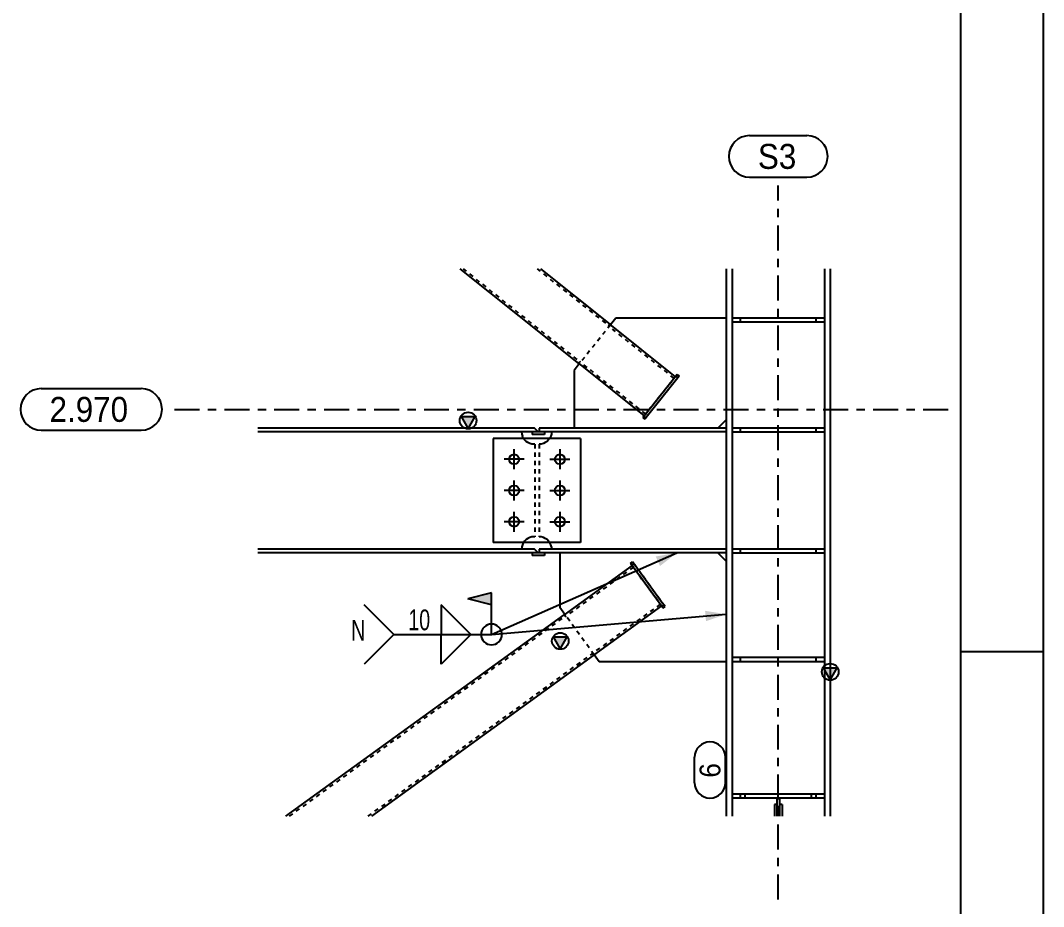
# Model space of a CAD drawing. Header units: millimetres. Extents: x 0 to 594, y 0 to 420.
# Drawn here: x 471 to 594, y 179.3 to 285.8 of the extents above; entities that cross this region are included whole.
import ezdxf

# ---------------------------------------------------------------- set-up
doc = ezdxf.new("R2010")
doc.units = ezdxf.units.MM
doc.header["$MEASUREMENT"] = 0
for name, pattern in [('XKITLINE00', [0]), ('XKITLINE03', [6, 3, -1, 1, -1]), ('XKITLINE04', [3, 0.5, -0.5, 0.5, -0.5, 0.5, -0.5])]:
    doc.linetypes.add(name, pattern=pattern)
for name, color, linetype in [('grid', 7, 'Continuous'), ('mark', 7, 'Continuous'), ('part1', 7, 'Continuous'), ('weld', 7, 'Continuous')]:
    doc.layers.add(name, color=color, linetype=linetype)
doc.styles.add('STYLE_1', font='ARIAL.TTF', dxfattribs={"height": 0.2})
doc.styles.add('STYLE_3', font='ARIAL.TTF', dxfattribs={"height": 0.2})

# ---------------------------------------------------------------- blocks, each defined once
blk = doc.blocks.new('*D0')
at = {"color": 1, "linetype": 'XKITLINE00'}
blk.add_line((594, 0), (594, 420), dxfattribs=at)
at = {"color": 0, "linetype": 'XKITLINE00'}
for p, q in [((584, 410), (584, 10)), ((584.01, 209.98), (593.97, 209.98))]:
    blk.add_line(p, q, dxfattribs=at)
blk = doc.blocks.new('*D1124')
at = {"layer": 'weld', "color": 1, "linetype": 'XKITLINE00'}
for p, q in [((554.06, 1351.19), (576.35, 1360.99)), ((554.06, 1356.19), (551.2, 1355.47)), ((554.06, 1354.76), (551.2, 1355.47)), ((554.06, 1351.19), (554.06, 1356.19)), ((542.31, 1351.19), (538.74, 1354.76)), ((551.59, 1351.19), (548.02, 1354.76)), ((548.02, 1354.76), (548.02, 1351.19)), ((554.06, 1351.19), (582.28, 1353.62)), ((542.31, 1351.19), (538.74, 1347.62)), ((542.31, 1351.19), (554.06, 1351.19)), ((548.02, 1351.19), (551.59, 1351.19)), ((548.02, 1351.19), (551.59, 1351.19)), ((551.59, 1351.19), (548.02, 1347.62)), ((548.02, 1347.62), (548.02, 1351.19))]:
    blk.add_line(p, q, dxfattribs=at)
for start, end in [(90, -90), (-90, 90)]:
    blk.add_arc((554.06, 1351.19), 1.25, start, end, dxfattribs=at)
at = {"layer": 'weld', "color": 1}
for points in [[(576.35, 1360.99), (574.32, 1359.41), (576.35, 1360.99), (573.81, 1360.56)], [(554.06, 1354.76), (551.2, 1355.47), (554.06, 1354.76), (554.06, 1356.19)], [(582.28, 1353.62), (579.85, 1352.78), (582.28, 1353.62), (579.74, 1354.03)]]:
    blk.add_solid(points, dxfattribs=at)
at = {"layer": 'weld', "color": 1, "style": 'STYLE_3', "width": 0.675}
for s, p in [('10', (544.06, 1351.69)), ('N', (537.19, 1350.44))]:
    blk.add_text(s, height=2.5, dxfattribs=at).set_placement(p)
blk = doc.blocks.new('*D1125')
at = {"layer": 'part1', "color": 0, "linetype": 'XKITLINE00'}
for p, q in [((594.08, 1389.21), (582.98, 1389.21)), ((582.98, 1389.21), (582.98, 1388.71)), ((594.08, 1388.71), (582.98, 1388.71)), ((594.08, 1389.21), (594.08, 1388.71))]:
    blk.add_line(p, q, dxfattribs=at)
at = {"layer": 'part1', "color": 2, "linetype": 'XKITLINE04'}
for p, q in [((583.98, 1388.71), (583.98, 1389.21)), ((593.08, 1388.71), (593.08, 1389.21))]:
    blk.add_line(p, q, dxfattribs=at)
blk = doc.blocks.new('*D1126')
at = {"layer": 'part1', "color": 2, "linetype": 'XKITLINE04'}
for p, q in [((594.08, 1389.21), (582.98, 1389.21)), ((582.98, 1389.21), (582.98, 1388.71)), ((594.08, 1388.71), (582.98, 1388.71)), ((583.98, 1388.71), (583.98, 1389.21)), ((593.08, 1388.71), (593.08, 1389.21)), ((594.08, 1389.21), (594.08, 1388.71))]:
    blk.add_line(p, q, dxfattribs=at)
blk = doc.blocks.new('*D1127')
at = {"layer": 'grid', "color": 4, "linetype": 'XKITLINE00'}
for p, q in [((585.09, 1411.15), (591.98, 1411.15)), ((585.09, 1406.15), (591.98, 1406.15))]:
    blk.add_line(p, q, dxfattribs=at)
at = {"layer": 'grid', "color": 4, "linetype": 'XKITLINE03'}
blk.add_line((588.53, 1319.34), (588.53, 1405.15), dxfattribs=at)
at = {"layer": 'grid', "color": 4, "linetype": 'XKITLINE00'}
for centre, start, end in [((585.09, 1408.65), 90, -90), ((591.98, 1408.65), -90, 90)]:
    blk.add_arc(centre, 2.5, start, end, dxfattribs=at)
at = {"layer": 'grid', "color": 4, "style": 'STYLE_1', "width": 0.9}
blk.add_text('S3', height=3, dxfattribs=at).set_placement((586.09, 1407.15))
blk = doc.blocks.new('*D1128')
at = {"layer": 'mark', "color": 1, "linetype": 'XKITLINE00'}
for p, q in [((578.48, 1333.37), (578.48, 1336.43)), ((582.18, 1333.37), (582.18, 1336.43))]:
    blk.add_line(p, q, dxfattribs=at)
for centre, start, end in [((580.33, 1336.43), 0, 180), ((580.33, 1333.37), 180, 0)]:
    blk.add_arc(centre, 1.85, start, end, dxfattribs=at)
at = {"layer": 'mark', "color": 1, "style": 'STYLE_1', "width": 0.9}
blk.add_text('6', height=2.5, rotation=90.0002, dxfattribs=at).set_placement((581.58, 1333.97))
blk = doc.blocks.new('*D1129')
at = {"layer": 'part1', "color": 0, "linetype": 'XKITLINE00'}
for p, q in [((582.28, 1395.15), (582.28, 1329.34)), ((582.98, 1395.15), (582.98, 1329.34)), ((594.08, 1395.15), (594.08, 1329.34)), ((594.78, 1395.15), (594.78, 1329.34)), ((594.78, 1345.79), (593.98, 1347.19)), ((593.98, 1347.19), (595.58, 1347.19)), ((595.58, 1347.19), (594.78, 1345.79))]:
    blk.add_line(p, q, dxfattribs=at)
blk.add_circle((594.78, 1346.69), 1, dxfattribs=at)
at = {"layer": 'part1', "color": 0}
blk.add_solid([(593.98, 1347.19), (595.58, 1347.19), (593.98, 1347.19), (594.78, 1345.79)], dxfattribs=at)
blk = doc.blocks.new('*D1130')
at = {"layer": 'part1', "color": 0, "linetype": 'XKITLINE00'}
for p, q in [((588.37, 1330.74), (588.07, 1330.74)), ((588.07, 1330.74), (588.07, 1329.34)), ((588.37, 1330.74), (588.37, 1329.34))]:
    blk.add_line(p, q, dxfattribs=at)
blk = doc.blocks.new('*D1131')
at = {"layer": 'part1', "color": 0, "linetype": 'XKITLINE00'}
for p, q in [((589, 1330.74), (588.7, 1330.74)), ((588.7, 1330.74), (588.7, 1329.34)), ((589, 1330.74), (589, 1329.34))]:
    blk.add_line(p, q, dxfattribs=at)
blk = doc.blocks.new('*D1132')
at = {"layer": 'part1', "color": 2, "linetype": 'XKITLINE04'}
for p, q in [((588.38, 1331.49), (588.38, 1331.49)), ((588.38, 1331.49), (588.38, 1331.49)), ((588.38, 1331.49), (588.68, 1331.49)), ((588.38, 1331.49), (588.68, 1331.49)), ((588.68, 1331.49), (588.68, 1331.49)), ((588.38, 1330.49), (588.68, 1330.49))]:
    blk.add_line(p, q, dxfattribs=at)
at = {"layer": 'part1', "color": 0, "linetype": 'XKITLINE00'}
for p, q in [((588.38, 1331.49), (588.38, 1329.34)), ((588.68, 1331.49), (588.68, 1329.34)), ((588.38, 1330.37), (588.68, 1330.37))]:
    blk.add_line(p, q, dxfattribs=at)
blk = doc.blocks.new('*D1133')
at = {"layer": 'part1', "color": 2, "linetype": 'XKITLINE04'}
for p, q in [((582.98, 1331.99), (582.98, 1331.49)), ((594.08, 1331.99), (582.98, 1331.99)), ((594.08, 1331.49), (582.98, 1331.49)), ((583.98, 1331.49), (583.98, 1331.99)), ((593.08, 1331.49), (593.08, 1331.99)), ((594.08, 1331.99), (594.08, 1331.49))]:
    blk.add_line(p, q, dxfattribs=at)
blk = doc.blocks.new('*D1134')
at = {"layer": 'part1', "color": 0, "linetype": 'XKITLINE00'}
for p, q in [((592.52, 1331.99), (582.98, 1331.99)), ((582.98, 1331.99), (582.98, 1331.49)), ((594.08, 1331.49), (582.98, 1331.49)), ((584.54, 1331.49), (584.54, 1331.99)), ((594.08, 1331.99), (592.52, 1331.99)), ((592.52, 1331.49), (592.52, 1331.99)), ((594.08, 1331.99), (594.08, 1331.49))]:
    blk.add_line(p, q, dxfattribs=at)
at = {"layer": 'part1', "color": 2, "linetype": 'XKITLINE04'}
for p, q in [((592.52, 1331.49), (582.98, 1331.49)), ((583.98, 1331.49), (583.98, 1331.99)), ((593.08, 1331.49), (593.08, 1331.99))]:
    blk.add_line(p, q, dxfattribs=at)
blk = doc.blocks.new('*D1135')
at = {"layer": 'part1', "color": 0, "linetype": 'XKITLINE00'}
for p, q in [((594.08, 1375.99), (582.98, 1375.99)), ((582.98, 1375.99), (582.98, 1375.49)), ((594.08, 1375.49), (582.98, 1375.49)), ((594.08, 1375.99), (594.08, 1375.49))]:
    blk.add_line(p, q, dxfattribs=at)
at = {"layer": 'part1', "color": 2, "linetype": 'XKITLINE04'}
for p, q in [((583.98, 1375.49), (583.98, 1375.99)), ((593.08, 1375.49), (593.08, 1375.99))]:
    blk.add_line(p, q, dxfattribs=at)
blk = doc.blocks.new('*D1136')
at = {"layer": 'part1', "color": 2, "linetype": 'XKITLINE04'}
for p, q in [((594.08, 1375.99), (582.98, 1375.99)), ((582.98, 1375.99), (582.98, 1375.49)), ((594.08, 1375.49), (582.98, 1375.49)), ((583.98, 1375.49), (583.98, 1375.99)), ((593.08, 1375.49), (593.08, 1375.99)), ((594.08, 1375.99), (594.08, 1375.49))]:
    blk.add_line(p, q, dxfattribs=at)
blk = doc.blocks.new('*D1137')
at = {"layer": 'part1', "color": 0, "linetype": 'XKITLINE00'}
for p, q in [((594.08, 1361.44), (582.98, 1361.44)), ((582.98, 1361.44), (582.98, 1360.94)), ((594.08, 1360.94), (582.98, 1360.94)), ((594.08, 1361.44), (594.08, 1360.94))]:
    blk.add_line(p, q, dxfattribs=at)
at = {"layer": 'part1', "color": 2, "linetype": 'XKITLINE04'}
for p, q in [((583.98, 1360.94), (583.98, 1361.44)), ((593.08, 1360.94), (593.08, 1361.44))]:
    blk.add_line(p, q, dxfattribs=at)
blk = doc.blocks.new('*D1138')
at = {"layer": 'part1', "color": 2, "linetype": 'XKITLINE04'}
for p, q in [((594.08, 1361.44), (582.98, 1361.44)), ((582.98, 1361.44), (582.98, 1360.94)), ((594.08, 1360.94), (582.98, 1360.94)), ((583.98, 1360.94), (583.98, 1361.44)), ((593.08, 1360.94), (593.08, 1361.44)), ((594.08, 1361.44), (594.08, 1360.94))]:
    blk.add_line(p, q, dxfattribs=at)
blk = doc.blocks.new('*D1139')
at = {"layer": 'part1', "color": 0, "linetype": 'XKITLINE00'}
for p, q in [((594.08, 1348.41), (582.98, 1348.41)), ((582.98, 1348.41), (582.98, 1347.91)), ((594.08, 1348.41), (594.08, 1347.91)), ((594.08, 1347.91), (582.98, 1347.91))]:
    blk.add_line(p, q, dxfattribs=at)
at = {"layer": 'part1', "color": 2, "linetype": 'XKITLINE04'}
for p, q in [((583.98, 1347.91), (583.98, 1348.41)), ((593.08, 1347.91), (593.08, 1348.41))]:
    blk.add_line(p, q, dxfattribs=at)
blk = doc.blocks.new('*D1140')
at = {"layer": 'part1', "color": 2, "linetype": 'XKITLINE04'}
for p, q in [((594.08, 1348.41), (582.98, 1348.41)), ((582.98, 1348.41), (582.98, 1347.91)), ((583.98, 1347.91), (583.98, 1348.41)), ((593.08, 1347.91), (593.08, 1348.41)), ((594.08, 1348.41), (594.08, 1347.91)), ((594.08, 1347.91), (582.98, 1347.91))]:
    blk.add_line(p, q, dxfattribs=at)
blk = doc.blocks.new('*D1141')
at = {"layer": 'grid', "color": 4, "linetype": 'XKITLINE00'}
for p, q in [((499.93, 1380.74), (511.95, 1380.74)), ((499.93, 1375.74), (511.95, 1375.74))]:
    blk.add_line(p, q, dxfattribs=at)
at = {"layer": 'grid', "color": 4, "linetype": 'XKITLINE03'}
blk.add_line((515.95, 1378.24), (609.89, 1378.24), dxfattribs=at)
at = {"layer": 'grid', "color": 4, "linetype": 'XKITLINE00'}
for centre, start, end in [((499.93, 1378.24), 90, -90), ((511.95, 1378.24), -90, 90)]:
    blk.add_arc(centre, 2.5, start, end, dxfattribs=at)
at = {"layer": 'grid', "color": 4, "style": 'STYLE_1', "width": 0.9}
blk.add_text('2.970', height=3, dxfattribs=at).set_placement((500.93, 1376.74))
blk = doc.blocks.new('*D1142')
at = {"layer": 'part1', "color": 0, "linetype": 'XKITLINE00'}
for p, q in [((558.93, 1375.54), (558.93, 1375.24)), ((560.43, 1375.54), (558.93, 1375.54)), ((560.43, 1375.24), (558.93, 1375.24)), ((560.43, 1375.54), (560.43, 1375.24))]:
    blk.add_line(p, q, dxfattribs=at)
blk = doc.blocks.new('*D1143')
at = {"layer": 'part1', "color": 0, "linetype": 'XKITLINE00'}
for p, q in [((550.24, 1395.15), (564.53, 1383.76)), ((559.95, 1395.15), (568.3, 1388.49)), ((568.3, 1388.49), (568.28, 1388.47)), ((576.18, 1382.17), (568.28, 1388.47)), ((564.53, 1383.76), (564.55, 1383.78)), ((572.44, 1377.48), (564.55, 1383.78))]:
    blk.add_line(p, q, dxfattribs=at)
at = {"layer": 'part1', "color": 2, "linetype": 'XKITLINE04'}
for p, q in [((550.64, 1395.15), (564.68, 1383.95)), ((559.54, 1395.15), (568.14, 1388.29)), ((568.28, 1388.47), (568.13, 1388.27)), ((568.13, 1388.27), (568.14, 1388.29)), ((568.13, 1388.27), (568.14, 1388.29)), ((576.02, 1381.97), (568.13, 1388.27)), ((564.53, 1383.76), (564.55, 1383.78)), ((564.7, 1383.97), (564.55, 1383.78)), ((564.68, 1383.95), (564.7, 1383.97)), ((564.68, 1383.95), (564.7, 1383.97)), ((572.6, 1377.68), (564.7, 1383.97)), ((576.18, 1382.17), (572.44, 1377.48)), ((575.92, 1381.84), (575.33, 1381.1)), ((576.02, 1381.97), (576.02, 1381.97)), ((576.17, 1382.16), (576.18, 1382.17)), ((574.89, 1380.56), (573.53, 1378.84)), ((575.47, 1381.28), (574.85, 1380.5)), ((574.89, 1380.56), (574.92, 1380.59)), ((573.71, 1379.07), (573.09, 1378.29)), ((572.7, 1377.81), (572.44, 1377.48)), ((572.6, 1377.68), (572.6, 1377.68)), ((573.15, 1378.38), (572.67, 1377.76)), ((572.44, 1377.48), (572.45, 1377.49))]:
    blk.add_line(p, q, dxfattribs=at)
blk = doc.blocks.new('*D1144')
at = {"layer": 'part1', "color": 0, "linetype": 'XKITLINE00'}
for p, q in [((569, 1389.21), (568.36, 1388.4)), ((582.28, 1389.21), (569, 1389.21)), ((564.62, 1383.72), (563.98, 1382.91)), ((563.98, 1382.91), (563.98, 1375.99)), ((582.28, 1376.99), (581.28, 1375.99))]:
    blk.add_line(p, q, dxfattribs=at)
at = {"layer": 'part1', "color": 2, "linetype": 'XKITLINE04'}
for p, q in [((582.28, 1389.21), (582.28, 1376.99)), ((568.36, 1388.4), (564.62, 1383.72)), ((581.28, 1375.99), (563.98, 1375.99))]:
    blk.add_line(p, q, dxfattribs=at)
blk = doc.blocks.new('*D1145')
at = {"layer": 'part1', "color": 2, "linetype": 'XKITLINE04'}
for p, q in [((576.38, 1382.42), (572.25, 1377.24)), ((576.61, 1382.23), (572.48, 1377.05)), ((576.23, 1382.23), (576.47, 1382.05)), ((576.38, 1382.42), (576.61, 1382.23)), ((572.25, 1377.24), (572.48, 1377.05)), ((572.39, 1377.42), (572.63, 1377.23))]:
    blk.add_line(p, q, dxfattribs=at)
blk = doc.blocks.new('*D1146')
at = {"layer": 'part1', "color": 0, "linetype": 'XKITLINE00'}
for p, q in [((576.38, 1382.42), (572.25, 1377.24)), ((576.61, 1382.23), (572.48, 1377.05)), ((576.23, 1382.23), (576.47, 1382.05)), ((576.38, 1382.42), (576.61, 1382.23)), ((572.25, 1377.24), (572.48, 1377.05)), ((572.39, 1377.42), (572.63, 1377.23))]:
    blk.add_line(p, q, dxfattribs=at)
at = {"layer": 'part1', "color": 2, "linetype": 'XKITLINE04'}
for p, q in [((572.39, 1377.42), (572.25, 1377.24)), ((572.63, 1377.23), (572.48, 1377.05))]:
    blk.add_line(p, q, dxfattribs=at)
blk = doc.blocks.new('*D1147')
at = {"layer": 'part1', "color": 0, "linetype": 'XKITLINE00'}
for p, q in [((551.25, 1375.99), (550.45, 1377.39)), ((550.45, 1377.39), (552.05, 1377.39)), ((552.05, 1377.39), (551.25, 1375.99)), ((559.23, 1375.99), (525.95, 1375.99)), ((558.93, 1375.54), (525.95, 1375.54)), ((557.68, 1375.54), (557.71, 1375.28)), ((557.71, 1375.28), (557.77, 1375.03)), ((559.68, 1375.54), (559.23, 1375.99)), ((557.88, 1374.79), (557.77, 1375.03)), ((557.92, 1374.74), (557.88, 1374.79)), ((557.71, 1361.7), (557.68, 1361.44)), ((557.77, 1361.95), (557.71, 1361.7)), ((557.88, 1362.19), (557.77, 1361.95)), ((557.92, 1362.24), (557.88, 1362.19)), ((559.23, 1361.44), (525.95, 1361.44)), ((558.93, 1360.99), (525.95, 1360.99)), ((559.68, 1360.99), (559.23, 1361.44))]:
    blk.add_line(p, q, dxfattribs=at)
at = {"layer": 'part1', "color": 2, "linetype": 'XKITLINE04'}
for p, q in [((559.68, 1375.54), (557.68, 1375.54)), ((558.03, 1374.58), (557.92, 1374.74)), ((558.22, 1374.39), (558.03, 1374.58)), ((558.43, 1374.24), (558.22, 1374.39)), ((558.67, 1374.13), (558.43, 1374.24)), ((558.92, 1374.06), (558.67, 1374.13)), ((559.18, 1374.04), (558.92, 1374.06)), ((559.28, 1374.04), (559.18, 1374.04)), ((559.28, 1374.04), (559.28, 1362.94)), ((558.67, 1362.85), (558.43, 1362.74)), ((558.92, 1362.92), (558.67, 1362.85)), ((559.18, 1362.94), (558.92, 1362.92)), ((559.28, 1362.94), (559.18, 1362.94)), ((558.03, 1362.4), (557.92, 1362.24)), ((558.22, 1362.59), (558.03, 1362.4)), ((558.43, 1362.74), (558.22, 1362.59)), ((557.68, 1361.44), (525.95, 1361.44)), ((559.68, 1360.99), (558.93, 1360.99))]:
    blk.add_line(p, q, dxfattribs=at)
at = {"layer": 'part1', "color": 0, "linetype": 'XKITLINE00'}
blk.add_circle((551.25, 1376.89), 1, dxfattribs=at)
at = {"layer": 'part1', "color": 0}
blk.add_solid([(550.45, 1377.39), (552.05, 1377.39), (550.45, 1377.39), (551.25, 1375.99)], dxfattribs=at)
blk = doc.blocks.new('*D1148')
at = {"layer": 'part1', "color": 2, "linetype": 'XKITLINE04'}
for p, q in [((564.78, 1374.74), (554.28, 1374.74)), ((554.28, 1374.74), (554.28, 1362.24)), ((564.78, 1374.74), (564.78, 1362.24)), ((564.78, 1362.24), (554.28, 1362.24))]:
    blk.add_line(p, q, dxfattribs=at)
blk = doc.blocks.new('*D1149')
at = {"layer": 'part1', "color": 0, "linetype": 'XKITLINE00'}
for p, q in [((564.78, 1374.74), (554.28, 1374.74)), ((554.28, 1374.74), (554.28, 1362.24)), ((564.78, 1374.74), (564.78, 1362.24)), ((564.78, 1362.24), (554.28, 1362.24))]:
    blk.add_line(p, q, dxfattribs=at)
blk = doc.blocks.new('*D1150')
at = {"layer": 'part1', "color": 0, "linetype": 'XKITLINE00'}
for p, q in [((558.93, 1360.99), (558.93, 1360.69)), ((560.43, 1360.99), (558.93, 1360.99)), ((560.43, 1360.69), (558.93, 1360.69)), ((560.43, 1360.99), (560.43, 1360.69))]:
    blk.add_line(p, q, dxfattribs=at)
blk = doc.blocks.new('*D1151')
at = {"layer": 'part1', "color": 0, "linetype": 'XKITLINE00'}
for p, q in [((562.28, 1373.44), (562.28, 1371.04)), ((561.08, 1372.24), (563.48, 1372.24)), ((562.28, 1369.69), (562.28, 1367.29)), ((561.08, 1368.49), (563.48, 1368.49)), ((562.28, 1365.94), (562.28, 1363.54)), ((561.08, 1364.74), (563.48, 1364.74))]:
    blk.add_line(p, q, dxfattribs=at)
for centre in [(562.28, 1372.24), (562.28, 1368.49), (562.28, 1364.74)]:
    blk.add_circle(centre, 0.6, dxfattribs=at)
blk = doc.blocks.new('*D1152')
at = {"layer": 'part1', "color": 0, "linetype": 'XKITLINE00'}
for p, q in [((556.78, 1371.04), (556.78, 1373.44)), ((557.98, 1372.24), (555.58, 1372.24)), ((556.78, 1367.29), (556.78, 1369.69)), ((557.98, 1368.49), (555.58, 1368.49)), ((556.78, 1363.54), (556.78, 1365.94)), ((557.98, 1364.74), (555.58, 1364.74))]:
    blk.add_line(p, q, dxfattribs=at)
for centre in [(556.78, 1372.24), (556.78, 1368.49), (556.78, 1364.74)]:
    blk.add_circle(centre, 0.6, dxfattribs=at)
blk = doc.blocks.new('*D1153')
at = {"layer": 'part1', "color": 0, "linetype": 'XKITLINE00'}
for p, q in [((559.78, 1375.99), (559.78, 1375.54)), ((582.28, 1375.99), (559.78, 1375.99)), ((582.28, 1375.54), (560.43, 1375.54)), ((561.26, 1375.28), (561.19, 1375.03)), ((561.28, 1375.54), (561.26, 1375.28)), ((561.08, 1374.79), (561.05, 1374.74)), ((561.19, 1375.03), (561.08, 1374.79)), ((561.08, 1362.19), (561.05, 1362.24)), ((561.19, 1361.95), (561.08, 1362.19)), ((561.26, 1361.7), (561.19, 1361.95)), ((561.26, 1361.7), (561.28, 1361.44)), ((561.28, 1361.44), (559.78, 1361.44)), ((559.78, 1361.44), (559.78, 1360.99)), ((582.28, 1360.99), (560.43, 1360.99)), ((582.28, 1361.44), (561.28, 1361.44))]:
    blk.add_line(p, q, dxfattribs=at)
at = {"layer": 'part1', "color": 2, "linetype": 'XKITLINE04'}
for p, q in [((561.28, 1375.54), (559.78, 1375.54)), ((582.28, 1375.99), (582.28, 1360.99)), ((560.04, 1374.06), (559.78, 1374.04)), ((559.78, 1374.04), (559.78, 1362.94)), ((560.3, 1374.13), (560.04, 1374.06)), ((560.53, 1374.24), (560.3, 1374.13)), ((560.75, 1374.39), (560.53, 1374.24)), ((560.93, 1374.58), (560.75, 1374.39)), ((561.05, 1374.74), (560.93, 1374.58)), ((560.04, 1362.92), (559.78, 1362.94)), ((560.3, 1362.85), (560.04, 1362.92)), ((560.53, 1362.74), (560.3, 1362.85)), ((560.75, 1362.59), (560.53, 1362.74)), ((560.93, 1362.4), (560.75, 1362.59)), ((561.05, 1362.24), (560.93, 1362.4)), ((560.43, 1360.99), (559.78, 1360.99))]:
    blk.add_line(p, q, dxfattribs=at)
blk = doc.blocks.new('*D1154')
at = {"layer": 'part1', "color": 2, "linetype": 'XKITLINE04'}
for p, q in [((570.79, 1359.72), (571.03, 1359.9)), ((574.68, 1354.36), (570.79, 1359.72)), ((570.93, 1359.53), (571.17, 1359.71)), ((574.92, 1354.54), (571.03, 1359.9)), ((574.54, 1354.55), (574.78, 1354.72)), ((574.68, 1354.36), (574.92, 1354.54))]:
    blk.add_line(p, q, dxfattribs=at)
blk = doc.blocks.new('*D1155')
at = {"layer": 'part1', "color": 0, "linetype": 'XKITLINE00'}
for p, q in [((570.79, 1359.72), (571.03, 1359.9)), ((574.54, 1354.55), (570.79, 1359.72)), ((570.93, 1359.53), (571.17, 1359.71)), ((574.78, 1354.72), (571.03, 1359.9)), ((574.54, 1354.55), (574.78, 1354.72)), ((574.68, 1354.36), (574.54, 1354.55)), ((574.68, 1354.36), (574.92, 1354.54)), ((574.92, 1354.54), (574.78, 1354.72))]:
    blk.add_line(p, q, dxfattribs=at)
blk = doc.blocks.new('*D1156')
at = {"layer": 'part1', "color": 2, "linetype": 'XKITLINE04'}
for p, q in [((581.28, 1360.99), (562.27, 1360.99)), ((582.28, 1359.99), (582.28, 1347.91)), ((566.39, 1348.75), (562.88, 1353.6))]:
    blk.add_line(p, q, dxfattribs=at)
at = {"layer": 'part1', "color": 0, "linetype": 'XKITLINE00'}
for p, q in [((562.27, 1360.99), (562.27, 1354.43)), ((582.28, 1359.99), (581.28, 1360.99)), ((562.88, 1353.6), (562.27, 1354.43)), ((567, 1347.91), (566.39, 1348.75)), ((582.28, 1347.91), (567, 1347.91))]:
    blk.add_line(p, q, dxfattribs=at)
blk = doc.blocks.new('*D1157')
at = {"layer": 'part1', "color": 0, "linetype": 'XKITLINE00'}
for p, q in [((570.97, 1359.47), (562.8, 1353.54)), ((574.49, 1354.61), (566.31, 1348.69)), ((529.35, 1329.34), (562.78, 1353.56)), ((562.8, 1353.54), (562.78, 1353.56)), ((562.33, 1349.5), (561.53, 1350.9)), ((561.53, 1350.9), (563.13, 1350.9)), ((563.13, 1350.9), (562.33, 1349.5)), ((539.67, 1329.34), (566.33, 1348.66)), ((566.33, 1348.66), (566.31, 1348.69))]:
    blk.add_line(p, q, dxfattribs=at)
at = {"layer": 'part1', "color": 2, "linetype": 'XKITLINE04'}
for p, q in [((571.12, 1359.27), (562.94, 1353.34)), ((574.49, 1354.61), (570.97, 1359.47)), ((574.35, 1354.82), (566.17, 1348.89)), ((529.78, 1329.34), (562.93, 1353.36)), ((562.94, 1353.34), (562.78, 1353.56)), ((562.94, 1353.34), (562.93, 1353.36)), ((562.94, 1353.34), (562.93, 1353.36)), ((539.24, 1329.34), (566.18, 1348.87)), ((566.31, 1348.69), (566.17, 1348.89))]:
    blk.add_line(p, q, dxfattribs=at)
at = {"layer": 'part1', "color": 0, "linetype": 'XKITLINE00'}
blk.add_circle((562.33, 1350.4), 1, dxfattribs=at)
at = {"layer": 'part1', "color": 0}
blk.add_solid([(561.53, 1350.9), (563.13, 1350.9), (561.53, 1350.9), (562.33, 1349.5)], dxfattribs=at)

msp = doc.modelspace()

# ---------------------------------------------------------------- block references
msp.add_blockref('*D0', (0, 0))
at = {"layer": 'grid'}
for name in ['*D1127', '*D1141']:
    msp.add_blockref(name, (-26.43, -1139.15), dxfattribs=at)
at = {"layer": 'mark'}
msp.add_blockref('*D1128', (-26.43, -1139.15), dxfattribs=at)
at = {"layer": 'part1'}
for name in ['*D1143', '*D1129', '*D1144', '*D1125', '*D1126', '*D1145', '*D1146', '*D1147', '*D1142', '*D1153', '*D1135', '*D1136', '*D1148', '*D1149', '*D1152', '*D1151', '*D1150', '*D1156', '*D1137', '*D1138', '*D1157', '*D1154', '*D1155', '*D1139', '*D1140', '*D1133', '*D1134', '*D1132', '*D1130', '*D1131']:
    msp.add_blockref(name, (-26.43, -1139.15), dxfattribs=at)
at = {"layer": 'weld'}
msp.add_blockref('*D1124', (-26.43, -1139.15), dxfattribs=at)

doc.saveas('drawing.dxf')
